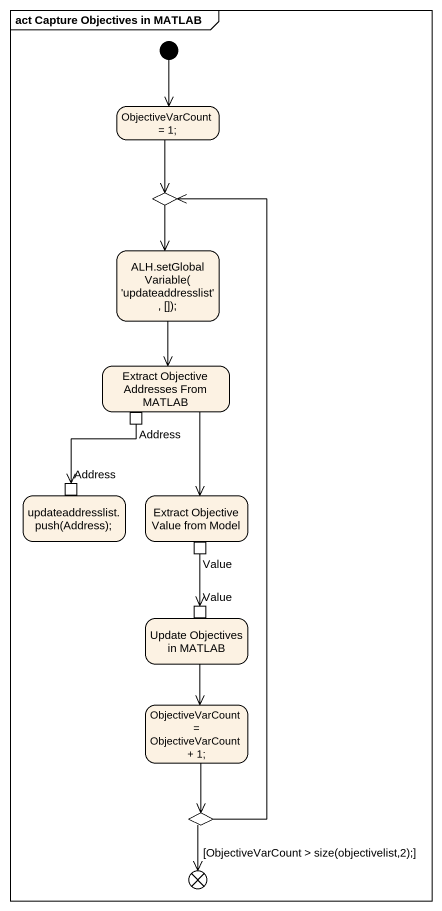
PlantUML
@startuml
mainframe act Capture Objectives in MATLAB
hide empty description
state "ObjectiveVarCount = 1;" as ObjectiveVarCount_1
state choice1 <<choice>>
state "ALH.setGlobalVariable('updateaddresslist', []);" as ALH_setGlobalVariable
state "Extract Objective Addresses From MATLAB" as Extract_Objective_Addresses {
  state Address <<outputPin>>
}
state "updateaddresslist.push(Address);" as updateaddresslist_push {
  state "Address" as Address_2 <<inputPin>>
}
state "Extract Objective Value from Model" as Extract_Objective_Value {
  state Value <<outputPin>>
}
state "Update Objectives in MATLAB" as Update_Objectives_in_MATLAB {
  state "Value" as Value_2 <<inputPin>>
}
state "ObjectiveVarCount = ObjectiveVarCount + 1;" as ObjectiveVarCount
state choice2 <<choice>>
state flowfinal1 <<end>>
[*] --> ObjectiveVarCount_1
ObjectiveVarCount_1 --> choice1
choice1 --> ALH_setGlobalVariable
ALH_setGlobalVariable --> Extract_Objective_Addresses
Extract_Objective_Addresses --> Extract_Objective_Value
Address --> Address_2
Value --> Value_2
Update_Objectives_in_MATLAB --> ObjectiveVarCount
ObjectiveVarCount --> choice2
choice2 -up-> choice1
choice2 --> flowfinal1 : [ObjectiveVarCount > size(objectivelist,2);]
@enduml
